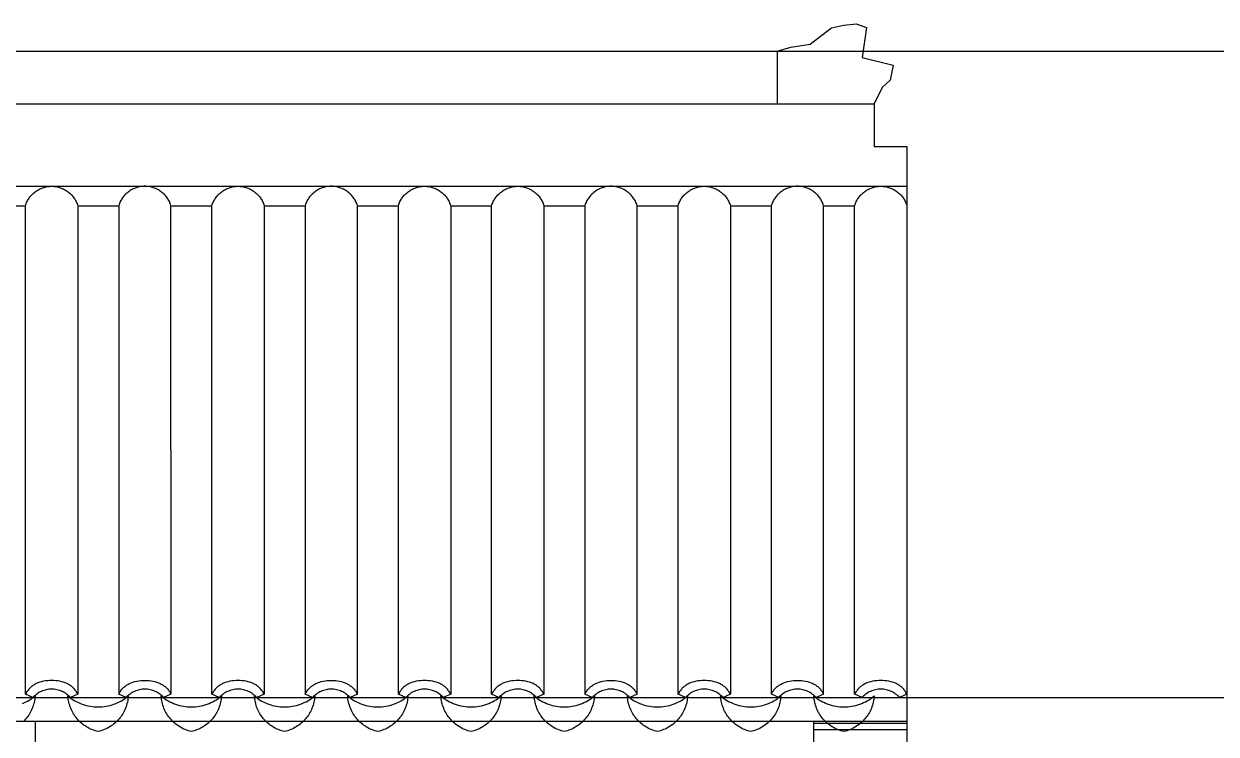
# Model space of a CAD drawing. Extents: x -20250 to 331240, y -699 to 63168.
# Drawn here: x 74826 to 79290, y 13662 to 16323 of the extents above; entities that cross this region are included whole.
import ezdxf

# ---------------------------------------------------------------- set-up
doc = ezdxf.new("R2010")
doc.units = 0
doc.header["$LTSCALE"] = 1000
doc.header["$MEASUREMENT"] = 0
doc.layers.add('DOTE', color=1, linetype='Continuous')
doc.layers.add('WALL', color=9, linetype='Continuous')
doc.layers.add('瓦', color=7, linetype='Continuous', true_color=0x57e157)

msp = doc.modelspace()

# ---------------------------------------------------------------- linework, layer by layer
at = {"layer": 'DOTE', "elevation": 0}
for points in [[(65764.8, 16220.4), (80903.9, 16220.3)], [(65764.8, 13799.2), (80903.9, 13799.2)]]:
    msp.add_lwpolyline(points, dxfattribs=at)
at = {"layer": 'WALL'}
for points in [[(69060.7, 16023.9, 0), (78009.4, 16023.9, 0), (78009.4, 15863.6, 0), (78132.2, 15863.6, 0), (78132.2, 7197.7, 0), (68549.1, 7197.7, 0), (68549.1, 15863.6, 0), (69060.7, 15863.6, 0), (69060.7, 16220.3, 0), (77646.6, 16220.3, 0), (77697.5, 16235.7, 0), (77769.8, 16246.8, 0), (77808, 16277, 0), (77850.1, 16308, 0), (77895.4, 16318.4, 0), (77942.3, 16323.1, 0), (77980.4, 16308.8, 0), (77964.9, 16197.6, 0), (78081, 16168.9, 0), (78069.8, 16111.7, 0), (78039.6, 16084.7, 0), (78009.4, 16023.9, 0)], [(77646.6, 16220.3, 0), (77646.6, 16023.9, 0)], [(68549.1, 15714.6, 0), (78132.2, 15714.6, 0)], [(68549.1, 13799.2, 0), (78132.2, 13799.2, 0)], [(68549.1, 13711.4, 0), (78132.2, 13711.4, 0)], [(74869.9, 11977.2, 0), (74869.9, 13711.4, 0)], [(77782.2, 13711.4, 0), (77782.2, 10344.9, 0)], [(77782.2, 13703.7, 0), (78132.2, 13703.7, 0)], [(77782.2, 13679.3, 0), (78132.2, 13679.3, 0)]]:
    msp.add_polyline3d(points, dxfattribs=at)
at = {"layer": '瓦'}
for points in [[(74831.9, 13811.9), (74831.9, 15641.8), (74833.2, 15645.8), (74834.7, 15649.7), (74836.3, 15653.6), (74838, 15657.3), (74839.9, 15661), (74841.9, 15664.6), (74844.1, 15668), (74846.4, 15671.4), (74848.8, 15674.7), (74851.3, 15677.8), (74854, 15680.9), (74856.7, 15683.8), (74859.6, 15686.7), (74862.6, 15689.3), (74865.7, 15691.9), (74868.9, 15694.4), (74872.1, 15696.7), (74875.5, 15698.9), (74879, 15701), (74882.5, 15703), (74886.1, 15704.7), (74889.8, 15706.4), (74893.5, 15707.9), (74897.4, 15709.3), (74901.2, 15710.5), (74905.2, 15711.6), (74909.2, 15712.5), (74913.2, 15713.2), (74917.3, 15713.8), (74921.5, 15714.2), (74925.6, 15714.5), (74929.9, 15714.6), (74934.1, 15714.5), (74938.2, 15714.2), (74942.4, 15713.8), (74946.5, 15713.2), (74950.5, 15712.5), (74954.5, 15711.6), (74958.5, 15710.5), (74962.3, 15709.3), (74966.2, 15707.9), (74969.9, 15706.4), (74973.6, 15704.7), (74977.2, 15703), (74980.7, 15701), (74984.2, 15698.9), (74987.6, 15696.7), (74990.8, 15694.4), (74994, 15691.9), (74997.1, 15689.3), (75000.1, 15686.7), (75002.9, 15683.8), (75005.7, 15680.9), (75008.4, 15677.8), (75010.9, 15674.7), (75013.3, 15671.4), (75015.6, 15668), (75017.7, 15664.6), (75019.8, 15661), (75021.7, 15657.3), (75023.4, 15653.6), (75025, 15649.7), (75026.4, 15645.8), (75027.7, 15641.8), (75027.7, 13811.9), (75026, 13815.3), (75024.1, 13818.7), (75022.1, 13821.8), (75020, 13824.9), (75017.8, 13827.8), (75015.5, 13830.6), (75013.1, 13833.2), (75010.6, 13835.8), (75008, 13838.2), (75005.4, 13840.5), (75002.6, 13842.6), (74999.8, 13844.7), (74996.8, 13846.6), (74993.8, 13848.4), (74990.8, 13850.1), (74987.6, 13851.7), (74984.4, 13853.2), (74981.1, 13854.6), (74974.3, 13857), (74967.3, 13859), (74960.2, 13860.6), (74952.8, 13861.8), (74945.3, 13862.7), (74937.6, 13863.2), (74929.8, 13863.4), (74922, 13863.2), (74914.4, 13862.7), (74906.9, 13861.8), (74899.5, 13860.6), (74892.3, 13858.9), (74885.3, 13856.9), (74878.6, 13854.5), (74875.3, 13853.1), (74872.1, 13851.7), (74868.9, 13850.1), (74865.8, 13848.3), (74862.8, 13846.5), (74859.9, 13844.6), (74857.1, 13842.5), (74854.3, 13840.4), (74851.6, 13838.1), (74849, 13835.7), (74846.6, 13833.1), (74844.2, 13830.5), (74841.9, 13827.7), (74839.7, 13824.7), (74837.6, 13821.7), (74835.6, 13818.5), (74833.7, 13815.2), (74832, 13811.7)], [(75376.8, 13812), (75349.2, 13799.3), (75345.8, 13803), (75342.2, 13806.5), (75338.4, 13809.8), (75334.5, 13812.8), (75330.4, 13815.7), (75326.3, 13818.3), (75321.9, 13820.7), (75317.5, 13822.8), (75312.9, 13824.7), (75308.3, 13826.4), (75303.6, 13827.8), (75298.8, 13829), (75293.9, 13829.9), (75288.9, 13830.6), (75283.9, 13831), (75278.9, 13831.2), (75273.9, 13831), (75268.9, 13830.6), (75264, 13829.9), (75259.1, 13829), (75254.3, 13827.8), (75249.6, 13826.4), (75244.9, 13824.7), (75240.4, 13822.8), (75235.9, 13820.7), (75231.6, 13818.3), (75227.4, 13815.7), (75223.4, 13812.8), (75219.5, 13809.8), (75215.7, 13806.5), (75212.1, 13803), (75208.7, 13799.3), (75181.1, 13812), (75182.9, 13815.4), (75184.8, 13818.7), (75186.8, 13821.9), (75188.9, 13825), (75191, 13827.9), (75193.3, 13830.7), (75195.7, 13833.3), (75198.2, 13835.9), (75200.8, 13838.3), (75203.5, 13840.6), (75206.3, 13842.7), (75209.1, 13844.8), (75212, 13846.7), (75215, 13848.5), (75218.1, 13850.2), (75221.3, 13851.8), (75224.5, 13853.3), (75227.8, 13854.7), (75234.5, 13857.1), (75241.5, 13859.1), (75248.7, 13860.7), (75256.1, 13862), (75263.6, 13862.8), (75271.3, 13863.3), (75279, 13863.5), (75286.8, 13863.3), (75294.5, 13862.8), (75302, 13861.9), (75309.4, 13860.7), (75316.6, 13859.1), (75323.5, 13857.1), (75330.3, 13854.6), (75333.6, 13853.2), (75336.8, 13851.8), (75339.9, 13850.2), (75343, 13848.5), (75346, 13846.7), (75348.9, 13844.7), (75351.8, 13842.7), (75354.5, 13840.5), (75357.2, 13838.2), (75359.8, 13835.8), (75362.3, 13833.2), (75364.7, 13830.6), (75367, 13827.8), (75369.2, 13824.9), (75371.2, 13821.8), (75373.2, 13818.7), (75375.1, 13815.3), (75376.9, 13811.9), (75376.8, 15641.8), (75375.5, 15645.8), (75374.1, 15649.7), (75372.5, 15653.6), (75370.7, 15657.3), (75368.8, 15661), (75366.8, 15664.6), (75364.7, 15668), (75362.4, 15671.4), (75360, 15674.7), (75357.4, 15677.8), (75354.8, 15680.9), (75352, 15683.8), (75349.1, 15686.7), (75346.2, 15689.3), (75343.1, 15691.9), (75339.9, 15694.4), (75336.6, 15696.7), (75333.3, 15698.9), (75329.8, 15701), (75326.3, 15703), (75322.7, 15704.7), (75319, 15706.4), (75315.2, 15707.9), (75311.4, 15709.3), (75307.5, 15710.5), (75303.6, 15711.6), (75299.6, 15712.5), (75295.5, 15713.2), (75291.4, 15713.8), (75287.3, 15714.2), (75283.1, 15714.5), (75278.9, 15714.6), (75274.7, 15714.5), (75270.5, 15714.2), (75266.4, 15713.8), (75262.3, 15713.2), (75258.2, 15712.5), (75254.2, 15711.6), (75250.3, 15710.5), (75246.4, 15709.3), (75242.6, 15707.9), (75238.8, 15706.4), (75235.2, 15704.7), (75231.5, 15703), (75228, 15701), (75224.6, 15698.9), (75221.2, 15696.7), (75217.9, 15694.4), (75214.7, 15691.9), (75211.7, 15689.3), (75208.7, 15686.7), (75205.8, 15683.8), (75203, 15680.9), (75200.4, 15677.8), (75197.9, 15674.7), (75195.4, 15671.4), (75193.2, 15668), (75191, 15664.6), (75189, 15661), (75187.1, 15657.3), (75185.4, 15653.6), (75183.8, 15649.7), (75182.3, 15645.8), (75181, 15641.8), (75181, 13811.9)], [(75530, 13811.9), (75530, 15641.8), (75531.3, 15645.8), (75532.8, 15649.7), (75534.4, 15653.6), (75536.1, 15657.3), (75538, 15661), (75540, 15664.6), (75542.2, 15668), (75544.5, 15671.4), (75546.9, 15674.7), (75549.4, 15677.8), (75552.1, 15680.9), (75554.8, 15683.8), (75557.7, 15686.7), (75560.7, 15689.3), (75563.8, 15691.9), (75567, 15694.4), (75570.2, 15696.7), (75573.6, 15698.9), (75577, 15701), (75580.6, 15703), (75584.2, 15704.7), (75587.9, 15706.4), (75591.6, 15707.9), (75595.5, 15709.3), (75599.3, 15710.5), (75603.3, 15711.6), (75607.3, 15712.5), (75611.3, 15713.2), (75615.4, 15713.8), (75619.6, 15714.2), (75623.7, 15714.5), (75627.9, 15714.6), (75632.2, 15714.5), (75636.3, 15714.2), (75640.5, 15713.8), (75644.6, 15713.2), (75648.6, 15712.5), (75652.6, 15711.6), (75656.6, 15710.5), (75660.4, 15709.3), (75664.3, 15707.9), (75668, 15706.4), (75671.7, 15704.7), (75675.3, 15703), (75678.8, 15701), (75682.3, 15698.9), (75685.7, 15696.7), (75688.9, 15694.4), (75692.1, 15691.9), (75695.2, 15689.3), (75698.2, 15686.7), (75701, 15683.8), (75703.8, 15680.9), (75706.5, 15677.8), (75709, 15674.7), (75711.4, 15671.4), (75713.7, 15668), (75715.8, 15664.6), (75717.9, 15661), (75719.7, 15657.3), (75721.5, 15653.6), (75723.1, 15649.7), (75724.5, 15645.8), (75725.8, 15641.8), (75725.8, 13811.9), (75724.1, 13815.3), (75722.2, 13818.7), (75720.2, 13821.8), (75718.1, 13824.9), (75715.9, 13827.8), (75713.6, 13830.6), (75711.2, 13833.2), (75708.7, 13835.8), (75706.1, 13838.2), (75703.5, 13840.5), (75700.7, 13842.6), (75697.9, 13844.7), (75694.9, 13846.6), (75691.9, 13848.4), (75688.8, 13850.1), (75685.7, 13851.7), (75682.5, 13853.2), (75679.2, 13854.6), (75672.4, 13857), (75665.4, 13859), (75658.2, 13860.6), (75650.9, 13861.8), (75643.3, 13862.7), (75635.7, 13863.2), (75627.9, 13863.4), (75620.1, 13863.2), (75612.5, 13862.7), (75604.9, 13861.8), (75597.6, 13860.6), (75590.4, 13858.9), (75583.4, 13856.9), (75576.6, 13854.5), (75573.4, 13853.1), (75570.1, 13851.7), (75567, 13850.1), (75563.9, 13848.3), (75560.9, 13846.5), (75558, 13844.6), (75555.2, 13842.5), (75552.4, 13840.4), (75549.7, 13838.1), (75547.1, 13835.7), (75544.6, 13833.1), (75542.3, 13830.5), (75540, 13827.7), (75537.8, 13824.7), (75535.7, 13821.7), (75533.7, 13818.5), (75531.8, 13815.2), (75530.1, 13811.7)], [(76074.9, 13812), (76047.3, 13799.3), (76043.9, 13803), (76040.3, 13806.5), (76036.5, 13809.8), (76032.6, 13812.8), (76028.5, 13815.7), (76024.3, 13818.3), (76020, 13820.7), (76015.6, 13822.8), (76011, 13824.7), (76006.4, 13826.4), (76001.7, 13827.8), (75996.8, 13829), (75992, 13829.9), (75987, 13830.6), (75982, 13831), (75977, 13831.2), (75972, 13831), (75967, 13830.6), (75962.1, 13829.9), (75957.2, 13829), (75952.4, 13827.8), (75947.7, 13826.4), (75943, 13824.7), (75938.5, 13822.8), (75934, 13820.7), (75929.7, 13818.3), (75925.5, 13815.7), (75921.5, 13812.8), (75917.6, 13809.8), (75913.8, 13806.5), (75910.2, 13803), (75906.8, 13799.3), (75879.2, 13812), (75881, 13815.4), (75882.9, 13818.7), (75884.9, 13821.9), (75886.9, 13825), (75889.1, 13827.9), (75891.4, 13830.7), (75893.8, 13833.3), (75896.3, 13835.9), (75898.9, 13838.3), (75901.6, 13840.6), (75904.4, 13842.7), (75907.2, 13844.8), (75910.1, 13846.7), (75913.1, 13848.5), (75916.2, 13850.2), (75919.4, 13851.8), (75922.6, 13853.3), (75925.9, 13854.7), (75932.6, 13857.1), (75939.6, 13859.1), (75946.8, 13860.7), (75954.2, 13862), (75961.7, 13862.8), (75969.4, 13863.3), (75977.1, 13863.5), (75984.9, 13863.3), (75992.6, 13862.8), (76000.1, 13861.9), (76007.5, 13860.7), (76014.7, 13859.1), (76021.6, 13857.1), (76028.4, 13854.6), (76031.7, 13853.2), (76034.9, 13851.8), (76038, 13850.2), (76041.1, 13848.5), (76044.1, 13846.7), (76047, 13844.7), (76049.9, 13842.7), (76052.6, 13840.5), (76055.3, 13838.2), (76057.9, 13835.8), (76060.4, 13833.2), (76062.8, 13830.6), (76065.1, 13827.8), (76067.3, 13824.9), (76069.3, 13821.8), (76071.3, 13818.7), (76073.2, 13815.3), (76074.9, 13811.9), (76074.9, 15641.8), (76073.6, 15645.8), (76072.2, 15649.7), (76070.6, 15653.6), (76068.8, 15657.3), (76066.9, 15661), (76064.9, 15664.6), (76062.8, 15668), (76060.5, 15671.4), (76058.1, 15674.7), (76055.5, 15677.8), (76052.9, 15680.9), (76050.1, 15683.8), (76047.2, 15686.7), (76044.3, 15689.3), (76041.2, 15691.9), (76038, 15694.4), (76034.7, 15696.7), (76031.4, 15698.9), (76027.9, 15701), (76024.4, 15703), (76020.8, 15704.7), (76017.1, 15706.4), (76013.3, 15707.9), (76009.5, 15709.3), (76005.6, 15710.5), (76001.7, 15711.6), (75997.7, 15712.5), (75993.6, 15713.2), (75989.5, 15713.8), (75985.4, 15714.2), (75981.2, 15714.5), (75977, 15714.6), (75972.8, 15714.5), (75968.6, 15714.2), (75964.5, 15713.8), (75960.4, 15713.2), (75956.3, 15712.5), (75952.3, 15711.6), (75948.4, 15710.5), (75944.5, 15709.3), (75940.7, 15707.9), (75936.9, 15706.4), (75933.3, 15704.7), (75929.6, 15703), (75926.1, 15701), (75922.7, 15698.9), (75919.3, 15696.7), (75916, 15694.4), (75912.8, 15691.9), (75909.8, 15689.3), (75906.8, 15686.7), (75903.9, 15683.8), (75901.1, 15680.9), (75898.5, 15677.8), (75896, 15674.7), (75893.5, 15671.4), (75891.3, 15668), (75889.1, 15664.6), (75887.1, 15661), (75885.2, 15657.3), (75883.4, 15653.6), (75881.8, 15649.7), (75880.4, 15645.8), (75879.1, 15641.8), (75879.1, 13811.9)], [(76228.1, 13811.9), (76228.1, 15641.8), (76229.4, 15645.8), (76230.9, 15649.7), (76232.5, 15653.6), (76234.2, 15657.3), (76236.1, 15661), (76238.1, 15664.6), (76240.3, 15668), (76242.6, 15671.4), (76245, 15674.7), (76247.5, 15677.8), (76250.2, 15680.9), (76252.9, 15683.8), (76255.8, 15686.7), (76258.8, 15689.3), (76261.9, 15691.9), (76265.1, 15694.4), (76268.3, 15696.7), (76271.7, 15698.9), (76275.1, 15701), (76278.7, 15703), (76282.3, 15704.7), (76286, 15706.4), (76289.7, 15707.9), (76293.5, 15709.3), (76297.4, 15710.5), (76301.4, 15711.6), (76305.4, 15712.5), (76309.4, 15713.2), (76313.5, 15713.8), (76317.7, 15714.2), (76321.8, 15714.5), (76326, 15714.6), (76330.3, 15714.5), (76334.4, 15714.2), (76338.6, 15713.8), (76342.7, 15713.2), (76346.7, 15712.5), (76350.7, 15711.6), (76354.6, 15710.5), (76358.5, 15709.3), (76362.4, 15707.9), (76366.1, 15706.4), (76369.8, 15704.7), (76373.4, 15703), (76376.9, 15701), (76380.4, 15698.9), (76383.7, 15696.7), (76387, 15694.4), (76390.2, 15691.9), (76393.3, 15689.3), (76396.3, 15686.7), (76399.1, 15683.8), (76401.9, 15680.9), (76404.5, 15677.8), (76407.1, 15674.7), (76409.5, 15671.4), (76411.8, 15668), (76413.9, 15664.6), (76416, 15661), (76417.8, 15657.3), (76419.6, 15653.6), (76421.2, 15649.7), (76422.6, 15645.8), (76423.9, 15641.8), (76423.9, 13811.9), (76422.2, 13815.3), (76420.3, 13818.7), (76418.3, 13821.8), (76416.2, 13824.9), (76414, 13827.8), (76411.7, 13830.6), (76409.3, 13833.2), (76406.8, 13835.8), (76404.2, 13838.2), (76401.6, 13840.5), (76398.8, 13842.6), (76395.9, 13844.7), (76393, 13846.6), (76390, 13848.4), (76386.9, 13850.1), (76383.8, 13851.7), (76380.6, 13853.2), (76377.3, 13854.6), (76370.5, 13857), (76363.5, 13859), (76356.3, 13860.6), (76349, 13861.8), (76341.4, 13862.7), (76333.8, 13863.2), (76326, 13863.4), (76318.2, 13863.2), (76310.6, 13862.7), (76303, 13861.8), (76295.7, 13860.6), (76288.5, 13858.9), (76281.5, 13856.9), (76274.7, 13854.5), (76271.5, 13853.1), (76268.2, 13851.7), (76265.1, 13850.1), (76262, 13848.3), (76259, 13846.5), (76256.1, 13844.6), (76253.2, 13842.5), (76250.5, 13840.4), (76247.8, 13838.1), (76245.2, 13835.7), (76242.7, 13833.1), (76240.3, 13830.5), (76238.1, 13827.7), (76235.9, 13824.7), (76233.8, 13821.7), (76231.8, 13818.5), (76229.9, 13815.2), (76228.2, 13811.7)], [(76577.2, 13811.9), (76577.2, 15641.8), (76578.5, 15645.8), (76579.9, 15649.7), (76581.5, 15653.6), (76583.3, 15657.3), (76585.2, 15661), (76587.2, 15664.6), (76589.3, 15668), (76591.6, 15671.4), (76594, 15674.7), (76596.6, 15677.8), (76599.2, 15680.9), (76602, 15683.8), (76604.9, 15686.7), (76607.8, 15689.3), (76610.9, 15691.9), (76614.1, 15694.4), (76617.4, 15696.7), (76620.7, 15698.9), (76624.2, 15701), (76627.7, 15703), (76631.3, 15704.7), (76635, 15706.4), (76638.8, 15707.9), (76642.6, 15709.3), (76646.5, 15710.5), (76650.4, 15711.6), (76654.4, 15712.5), (76658.5, 15713.2), (76662.6, 15713.8), (76666.7, 15714.2), (76670.9, 15714.5), (76675.1, 15714.6), (76679.3, 15714.5), (76683.5, 15714.2), (76687.6, 15713.8), (76691.7, 15713.2), (76695.8, 15712.5), (76699.8, 15711.6), (76703.7, 15710.5), (76707.6, 15709.3), (76711.4, 15707.9), (76715.2, 15706.4), (76718.8, 15704.7), (76722.4, 15703), (76726, 15701), (76729.4, 15698.9), (76732.8, 15696.7), (76736.1, 15694.4), (76739.2, 15691.9), (76742.3, 15689.3), (76745.3, 15686.7), (76748.2, 15683.8), (76750.9, 15680.9), (76753.6, 15677.8), (76756.1, 15674.7), (76758.5, 15671.4), (76760.8, 15668), (76763, 15664.6), (76765, 15661), (76766.9, 15657.3), (76768.6, 15653.6), (76770.2, 15649.7), (76771.7, 15645.8), (76773, 15641.8), (76773, 13811.9), (76771.2, 13815.3), (76769.3, 13818.7), (76767.3, 13821.8), (76765.3, 13824.9), (76763.1, 13827.8), (76760.8, 13830.6), (76758.4, 13833.2), (76755.9, 13835.8), (76753.3, 13838.2), (76750.6, 13840.5), (76747.8, 13842.6), (76745, 13844.7), (76742.1, 13846.6), (76739.1, 13848.4), (76736, 13850.1), (76732.8, 13851.7), (76729.6, 13853.2), (76726.3, 13854.6), (76719.6, 13857), (76712.6, 13859), (76705.4, 13860.6), (76698, 13861.8), (76690.5, 13862.7), (76682.8, 13863.2), (76675.1, 13863.4), (76667.3, 13863.2), (76659.6, 13862.7), (76652.1, 13861.8), (76644.7, 13860.6), (76637.5, 13858.9), (76630.5, 13856.9), (76623.8, 13854.5), (76620.5, 13853.1), (76617.3, 13851.7), (76614.1, 13850.1), (76611.1, 13848.3), (76608.1, 13846.5), (76605.1, 13844.6), (76602.3, 13842.5), (76599.5, 13840.4), (76596.9, 13838.1), (76594.3, 13835.7), (76591.8, 13833.1), (76589.4, 13830.5), (76587.1, 13827.7), (76584.9, 13824.7), (76582.8, 13821.7), (76580.8, 13818.5), (76579, 13815.2), (76577.2, 13811.7)], [(77122, 13812), (77094.4, 13799.3), (77091, 13803), (77087.4, 13806.5), (77083.7, 13809.8), (77079.7, 13812.8), (77075.7, 13815.7), (77071.5, 13818.3), (77067.2, 13820.7), (77062.7, 13822.8), (77058.2, 13824.7), (77053.5, 13826.4), (77048.8, 13827.8), (77044, 13829), (77039.1, 13829.9), (77034.2, 13830.6), (77029.2, 13831), (77024.1, 13831.2), (77019.1, 13831), (77014.1, 13830.6), (77009.2, 13829.9), (77004.3, 13829), (76999.5, 13827.8), (76994.8, 13826.4), (76990.2, 13824.7), (76985.6, 13822.8), (76981.2, 13820.7), (76976.9, 13818.3), (76972.7, 13815.7), (76968.6, 13812.8), (76964.7, 13809.8), (76960.9, 13806.5), (76957.3, 13803), (76953.9, 13799.3), (76926.4, 13812), (76928.1, 13815.4), (76930, 13818.7), (76932, 13821.9), (76934.1, 13825), (76936.3, 13827.9), (76938.6, 13830.7), (76941, 13833.3), (76943.5, 13835.9), (76946.1, 13838.3), (76948.7, 13840.6), (76951.5, 13842.7), (76954.3, 13844.8), (76957.3, 13846.7), (76960.3, 13848.5), (76963.3, 13850.2), (76966.5, 13851.8), (76969.7, 13853.3), (76973, 13854.7), (76979.8, 13857.1), (76986.8, 13859.1), (76993.9, 13860.7), (77001.3, 13862), (77008.8, 13862.8), (77016.5, 13863.3), (77024.3, 13863.5), (77032, 13863.3), (77039.7, 13862.8), (77047.2, 13861.9), (77054.6, 13860.7), (77061.8, 13859.1), (77068.8, 13857.1), (77075.5, 13854.6), (77078.8, 13853.2), (77082, 13851.8), (77085.2, 13850.2), (77088.3, 13848.5), (77091.3, 13846.7), (77094.2, 13844.7), (77097, 13842.7), (77099.8, 13840.5), (77102.4, 13838.2), (77105, 13835.8), (77107.5, 13833.2), (77109.9, 13830.6), (77112.2, 13827.8), (77114.4, 13824.9), (77116.5, 13821.8), (77118.5, 13818.7), (77120.3, 13815.3), (77122.1, 13811.9), (77122.1, 15641.8), (77120.8, 15645.8), (77119.3, 15649.7), (77117.7, 15653.6), (77116, 15657.3), (77114.1, 15661), (77112.1, 15664.6), (77109.9, 15668), (77107.6, 15671.4), (77105.2, 15674.7), (77102.7, 15677.8), (77100, 15680.9), (77097.3, 15683.8), (77094.4, 15686.7), (77091.4, 15689.3), (77088.3, 15691.9), (77085.1, 15694.4), (77081.9, 15696.7), (77078.5, 15698.9), (77075, 15701), (77071.5, 15703), (77067.9, 15704.7), (77064.2, 15706.4), (77060.5, 15707.9), (77056.6, 15709.3), (77052.8, 15710.5), (77048.8, 15711.6), (77044.8, 15712.5), (77040.8, 15713.2), (77036.7, 15713.8), (77032.5, 15714.2), (77028.4, 15714.5), (77024.1, 15714.6), (77019.9, 15714.5), (77015.8, 15714.2), (77011.6, 15713.8), (77007.5, 15713.2), (77003.5, 15712.5), (76999.5, 15711.6), (76995.5, 15710.5), (76991.7, 15709.3), (76987.8, 15707.9), (76984.1, 15706.4), (76980.4, 15704.7), (76976.8, 15703), (76973.2, 15701), (76969.8, 15698.9), (76966.4, 15696.7), (76963.2, 15694.4), (76960, 15691.9), (76956.9, 15689.3), (76953.9, 15686.7), (76951, 15683.8), (76948.3, 15680.9), (76945.6, 15677.8), (76943.1, 15674.7), (76940.7, 15671.4), (76938.4, 15668), (76936.2, 15664.6), (76934.2, 15661), (76932.3, 15657.3), (76930.6, 15653.6), (76929, 15649.7), (76927.5, 15645.8), (76926.2, 15641.8), (76926.3, 13811.9)], [(77275.3, 13811.9), (77275.3, 15641.8), (77276.6, 15645.8), (77278, 15649.7), (77279.6, 15653.6), (77281.4, 15657.3), (77283.2, 15661), (77285.3, 15664.6), (77287.4, 15668), (77289.7, 15671.4), (77292.1, 15674.7), (77294.7, 15677.8), (77297.3, 15680.9), (77300.1, 15683.8), (77302.9, 15686.7), (77305.9, 15689.3), (77309, 15691.9), (77312.2, 15694.4), (77315.5, 15696.7), (77318.8, 15698.9), (77322.3, 15701), (77325.8, 15703), (77329.4, 15704.7), (77333.1, 15706.4), (77336.9, 15707.9), (77340.7, 15709.3), (77344.6, 15710.5), (77348.5, 15711.6), (77352.5, 15712.5), (77356.6, 15713.2), (77360.7, 15713.8), (77364.8, 15714.2), (77369, 15714.5), (77373.2, 15714.6), (77377.4, 15714.5), (77381.6, 15714.2), (77385.7, 15713.8), (77389.8, 15713.2), (77393.8, 15712.5), (77397.8, 15711.6), (77401.8, 15710.5), (77405.7, 15709.3), (77409.5, 15707.9), (77413.2, 15706.4), (77416.9, 15704.7), (77420.5, 15703), (77424.1, 15701), (77427.5, 15698.9), (77430.9, 15696.7), (77434.2, 15694.4), (77437.3, 15691.9), (77440.4, 15689.3), (77443.4, 15686.7), (77446.3, 15683.8), (77449, 15680.9), (77451.7, 15677.8), (77454.2, 15674.7), (77456.6, 15671.4), (77458.9, 15668), (77461.1, 15664.6), (77463.1, 15661), (77465, 15657.3), (77466.7, 15653.6), (77468.3, 15649.7), (77469.8, 15645.8), (77471.1, 15641.8), (77471.1, 13811.9), (77469.3, 13815.3), (77467.4, 13818.7), (77465.4, 13821.8), (77463.3, 13824.9), (77461.1, 13827.8), (77458.9, 13830.6), (77456.5, 13833.2), (77454, 13835.8), (77451.4, 13838.2), (77448.7, 13840.5), (77445.9, 13842.6), (77443.1, 13844.7), (77440.2, 13846.6), (77437.2, 13848.4), (77434.1, 13850.1), (77430.9, 13851.7), (77427.7, 13853.2), (77424.4, 13854.6), (77417.7, 13857), (77410.7, 13859), (77403.5, 13860.6), (77396.1, 13861.8), (77388.6, 13862.7), (77380.9, 13863.2), (77373.1, 13863.4), (77365.4, 13863.2), (77357.7, 13862.7), (77350.2, 13861.8), (77342.8, 13860.6), (77335.6, 13858.9), (77328.6, 13856.9), (77321.9, 13854.5), (77318.6, 13853.1), (77315.4, 13851.7), (77312.2, 13850.1), (77309.2, 13848.3), (77306.2, 13846.5), (77303.2, 13844.6), (77300.4, 13842.5), (77297.6, 13840.4), (77295, 13838.1), (77292.4, 13835.7), (77289.9, 13833.1), (77287.5, 13830.5), (77285.2, 13827.7), (77283, 13824.7), (77280.9, 13821.7), (77278.9, 13818.5), (77277.1, 13815.2), (77275.3, 13811.7)], [(77820.1, 13812), (77792.5, 13799.3), (77789.1, 13803), (77785.5, 13806.5), (77781.8, 13809.8), (77777.8, 13812.8), (77773.8, 13815.7), (77769.6, 13818.3), (77765.3, 13820.7), (77760.8, 13822.8), (77756.3, 13824.7), (77751.6, 13826.4), (77746.9, 13827.8), (77742.1, 13829), (77737.2, 13829.9), (77732.3, 13830.6), (77727.3, 13831), (77722.2, 13831.2), (77717.2, 13831), (77712.2, 13830.6), (77707.3, 13829.9), (77702.4, 13829), (77697.6, 13827.8), (77692.9, 13826.4), (77688.2, 13824.7), (77683.7, 13822.8), (77679.3, 13820.7), (77675, 13818.3), (77670.8, 13815.7), (77666.7, 13812.8), (77662.8, 13809.8), (77659, 13806.5), (77655.4, 13803), (77652, 13799.3), (77624.5, 13812), (77626.2, 13815.4), (77628.1, 13818.7), (77630.1, 13821.9), (77632.2, 13825), (77634.4, 13827.9), (77636.7, 13830.7), (77639.1, 13833.3), (77641.6, 13835.9), (77644.1, 13838.3), (77646.8, 13840.6), (77649.6, 13842.7), (77652.4, 13844.8), (77655.4, 13846.7), (77658.4, 13848.5), (77661.4, 13850.2), (77664.6, 13851.8), (77667.8, 13853.3), (77671.1, 13854.7), (77677.9, 13857.1), (77684.8, 13859.1), (77692, 13860.7), (77699.4, 13862), (77706.9, 13862.8), (77714.6, 13863.3), (77722.4, 13863.5), (77730.1, 13863.3), (77737.8, 13862.8), (77745.3, 13861.9), (77752.7, 13860.7), (77759.9, 13859.1), (77766.9, 13857.1), (77773.6, 13854.6), (77776.9, 13853.2), (77780.1, 13851.8), (77783.3, 13850.2), (77786.3, 13848.5), (77789.3, 13846.7), (77792.3, 13844.7), (77795.1, 13842.7), (77797.9, 13840.5), (77800.5, 13838.2), (77803.1, 13835.8), (77805.6, 13833.2), (77808, 13830.6), (77810.3, 13827.8), (77812.5, 13824.9), (77814.6, 13821.8), (77816.6, 13818.7), (77818.4, 13815.3), (77820.2, 13811.9), (77820.1, 15641.8), (77818.9, 15645.8), (77817.4, 15649.7), (77815.8, 15653.6), (77814.1, 15657.3), (77812.2, 15661), (77810.2, 15664.6), (77808, 15668), (77805.7, 15671.4), (77803.3, 15674.7), (77800.8, 15677.8), (77798.1, 15680.9), (77795.3, 15683.8), (77792.5, 15686.7), (77789.5, 15689.3), (77786.4, 15691.9), (77783.2, 15694.4), (77780, 15696.7), (77776.6, 15698.9), (77773.1, 15701), (77769.6, 15703), (77766, 15704.7), (77762.3, 15706.4), (77758.6, 15707.9), (77754.7, 15709.3), (77750.9, 15710.5), (77746.9, 15711.6), (77742.9, 15712.5), (77738.9, 15713.2), (77734.8, 15713.8), (77730.6, 15714.2), (77726.5, 15714.5), (77722.2, 15714.6), (77718, 15714.5), (77713.9, 15714.2), (77709.7, 15713.8), (77705.6, 15713.2), (77701.6, 15712.5), (77697.6, 15711.6), (77693.6, 15710.5), (77689.7, 15709.3), (77685.9, 15707.9), (77682.2, 15706.4), (77678.5, 15704.7), (77674.9, 15703), (77671.3, 15701), (77667.9, 15698.9), (77664.5, 15696.7), (77661.3, 15694.4), (77658.1, 15691.9), (77655, 15689.3), (77652, 15686.7), (77649.1, 15683.8), (77646.4, 15680.9), (77643.7, 15677.8), (77641.2, 15674.7), (77638.8, 15671.4), (77636.5, 15668), (77634.3, 15664.6), (77632.3, 15661), (77630.4, 15657.3), (77628.7, 15653.6), (77627.1, 15649.7), (77625.6, 15645.8), (77624.3, 15641.8), (77624.4, 13811.9)], [(77936.4, 13811.9), (77936.4, 15641.8), (77937.7, 15645.8), (77939.2, 15649.7), (77940.8, 15653.6), (77942.5, 15657.3), (77944.4, 15661), (77946.4, 15664.6), (77948.6, 15668), (77950.8, 15671.4), (77953.3, 15674.7), (77955.8, 15677.8), (77958.4, 15680.9), (77961.2, 15683.8), (77964.1, 15686.7), (77967.1, 15689.3), (77970.1, 15691.9), (77973.3, 15694.4), (77976.6, 15696.7), (77980, 15698.9), (77983.4, 15701), (77986.9, 15703), (77990.6, 15704.7), (77994.2, 15706.4), (77998, 15707.9), (78001.8, 15709.3), (78005.7, 15710.5), (78009.6, 15711.6), (78013.6, 15712.5), (78017.7, 15713.2), (78021.8, 15713.8), (78025.9, 15714.2), (78030.1, 15714.5), (78034.3, 15714.6), (78038.5, 15714.5), (78042.7, 15714.2), (78046.8, 15713.8), (78050.9, 15713.2), (78055, 15712.5), (78059, 15711.6), (78062.9, 15710.5), (78066.8, 15709.3), (78070.6, 15707.9), (78074.4, 15706.4), (78078.1, 15704.7), (78081.7, 15703), (78085.2, 15701), (78088.7, 15698.9), (78092, 15696.7), (78095.3, 15694.4), (78098.5, 15691.9), (78101.6, 15689.3), (78104.5, 15686.7), (78107.4, 15683.8), (78110.2, 15680.9), (78112.8, 15677.8), (78115.4, 15674.7), (78117.8, 15671.4), (78120.1, 15668), (78122.2, 15664.6), (78124.2, 15661), (78126.1, 15657.3), (78127.9, 15653.6), (78129.5, 15649.7), (78130.9, 15645.8), (78132.2, 15641.8), (78132.2, 13811.9), (78130.4, 13815.3), (78128.6, 13818.7), (78126.6, 13821.8), (78124.5, 13824.9), (78122.3, 13827.8), (78120, 13830.6), (78117.6, 13833.2), (78115.1, 13835.8), (78112.5, 13838.2), (78109.8, 13840.5), (78107.1, 13842.6), (78104.2, 13844.7), (78101.3, 13846.6), (78098.3, 13848.4), (78095.2, 13850.1), (78092.1, 13851.7), (78088.8, 13853.2), (78085.6, 13854.6), (78078.8, 13857), (78071.8, 13859), (78064.6, 13860.6), (78057.2, 13861.8), (78049.7, 13862.7), (78042.1, 13863.2), (78034.3, 13863.4), (78026.5, 13863.2), (78018.8, 13862.7), (78011.3, 13861.8), (78003.9, 13860.6), (77996.8, 13858.9), (77989.8, 13856.9), (77983, 13854.5), (77979.7, 13853.1), (77976.5, 13851.7), (77973.4, 13850.1), (77970.3, 13848.3), (77967.3, 13846.5), (77964.4, 13844.6), (77961.5, 13842.5), (77958.8, 13840.4), (77956.1, 13838.1), (77953.5, 13835.7), (77951, 13833.1), (77948.6, 13830.5), (77946.3, 13827.7), (77944.1, 13824.7), (77942, 13821.7), (77940.1, 13818.5), (77938.2, 13815.2), (77936.4, 13811.7)], [(74678.7, 15641.8), (74831.9, 15641.8)], [(75027.8, 15641.8), (75181, 15641.8)], [(75376.8, 15641.8), (75530, 15641.8)], [(75725.9, 15641.8), (75879.1, 15641.8)], [(76074.9, 15641.8), (76228.1, 15641.8)], [(76424, 15641.8), (76577.2, 15641.8)], [(76773, 15641.8), (76926.2, 15641.8)], [(77122.1, 15641.8), (77275.3, 15641.8)], [(77471.1, 15641.8), (77624.3, 15641.8)], [(77820.1, 15641.8), (77936.4, 15641.8)], [(74821.3, 13777.5), (74828.3, 13780.5), (74835.2, 13783.9), (74842, 13787.6), (74848.7, 13791.6), (74855.2, 13795.9), (74861.6, 13800.5), (74867.8, 13805.5), (74867.3, 13799.5), (74866.6, 13793.5), (74865.6, 13787.6), (74864.5, 13781.8), (74863, 13776.1), (74861.4, 13770.4), (74859.5, 13764.9), (74857.5, 13759.4), (74855.2, 13754.1), (74852.7, 13748.8), (74850, 13743.7), (74847.1, 13738.7), (74844, 13733.8), (74840.7, 13729.1), (74837.3, 13724.5), (74833.6, 13720), (74829.8, 13715.7), (74825.9, 13711.5)], [(75027.7, 13811.8), (75000.2, 13799.2), (74996.7, 13802.9), (74993.2, 13806.4), (74989.4, 13809.7), (74985.5, 13812.7), (74981.4, 13815.5), (74977.2, 13818.2), (74972.9, 13820.5), (74968.5, 13822.7), (74963.9, 13824.6), (74959.3, 13826.3), (74954.5, 13827.7), (74949.7, 13828.9), (74944.8, 13829.8), (74939.9, 13830.5), (74934.9, 13830.9), (74929.9, 13831), (74924.9, 13830.9), (74919.9, 13830.5), (74914.9, 13829.8), (74910.1, 13828.9), (74905.2, 13827.7), (74900.5, 13826.3), (74895.9, 13824.6), (74891.3, 13822.7), (74886.9, 13820.6), (74882.6, 13818.2), (74878.4, 13815.6), (74874.3, 13812.7), (74870.4, 13809.7), (74866.6, 13806.4), (74863, 13802.9), (74859.6, 13799.2), (74832.1, 13811.8)], [(75725.8, 13811.8), (75698.3, 13799.2), (75694.8, 13802.9), (75691.2, 13806.4), (75687.5, 13809.7), (75683.6, 13812.7), (75679.5, 13815.5), (75675.3, 13818.2), (75671, 13820.5), (75666.6, 13822.7), (75662, 13824.6), (75657.4, 13826.3), (75652.6, 13827.7), (75647.8, 13828.9), (75642.9, 13829.8), (75638, 13830.5), (75633, 13830.9), (75628, 13831), (75622.9, 13830.9), (75618, 13830.5), (75613, 13829.8), (75608.1, 13828.9), (75603.3, 13827.7), (75598.6, 13826.3), (75594, 13824.6), (75589.4, 13822.7), (75585, 13820.6), (75580.7, 13818.2), (75576.5, 13815.6), (75572.4, 13812.7), (75568.5, 13809.7), (75564.7, 13806.4), (75561.1, 13802.9), (75557.7, 13799.2), (75530.2, 13811.8)], [(76423.9, 13811.8), (76396.4, 13799.2), (76392.9, 13802.9), (76389.3, 13806.4), (76385.6, 13809.7), (76381.7, 13812.7), (76377.6, 13815.5), (76373.4, 13818.2), (76369.1, 13820.5), (76364.6, 13822.7), (76360.1, 13824.6), (76355.5, 13826.3), (76350.7, 13827.7), (76345.9, 13828.9), (76341, 13829.8), (76336.1, 13830.5), (76331.1, 13830.9), (76326.1, 13831), (76321, 13830.9), (76316.1, 13830.5), (76311.1, 13829.8), (76306.2, 13828.9), (76301.4, 13827.7), (76296.7, 13826.3), (76292.1, 13824.6), (76287.5, 13822.7), (76283.1, 13820.6), (76278.7, 13818.2), (76274.6, 13815.6), (76270.5, 13812.7), (76266.6, 13809.7), (76262.8, 13806.4), (76259.2, 13802.9), (76255.8, 13799.2), (76228.3, 13811.8)], [(76773, 13811.8), (76745.4, 13799.2), (76742, 13802.9), (76738.4, 13806.4), (76734.6, 13809.7), (76730.7, 13812.7), (76726.7, 13815.5), (76722.5, 13818.2), (76718.1, 13820.5), (76713.7, 13822.7), (76709.1, 13824.6), (76704.5, 13826.3), (76699.8, 13827.7), (76695, 13828.9), (76690.1, 13829.8), (76685.1, 13830.5), (76680.1, 13830.9), (76675.1, 13831), (76670.1, 13830.9), (76665.1, 13830.5), (76660.2, 13829.8), (76655.3, 13828.9), (76650.5, 13827.7), (76645.7, 13826.3), (76641.1, 13824.6), (76636.6, 13822.7), (76632.1, 13820.6), (76627.8, 13818.2), (76623.6, 13815.6), (76619.5, 13812.7), (76615.6, 13809.7), (76611.9, 13806.4), (76608.3, 13802.9), (76604.8, 13799.2), (76577.3, 13811.8)], [(77471.1, 13811.9), (77443.5, 13799.2), (77440.1, 13802.9), (77436.5, 13806.4), (77432.7, 13809.7), (77428.8, 13812.7), (77424.7, 13815.6), (77420.5, 13818.2), (77416.2, 13820.6), (77411.8, 13822.7), (77407.2, 13824.6), (77402.6, 13826.3), (77397.8, 13827.7), (77393, 13828.9), (77388.2, 13829.8), (77383.2, 13830.5), (77378.2, 13830.9), (77373.2, 13831), (77368.2, 13830.9), (77363.2, 13830.5), (77358.2, 13829.8), (77353.4, 13828.9), (77348.6, 13827.7), (77343.8, 13826.3), (77339.2, 13824.6), (77334.7, 13822.7), (77330.2, 13820.6), (77325.9, 13818.2), (77321.7, 13815.6), (77317.7, 13812.7), (77313.7, 13809.7), (77310, 13806.4), (77306.4, 13802.9), (77303, 13799.2), (77275.4, 13811.9)], [(78132.2, 13811.8), (78104.6, 13799.2), (78101.2, 13802.9), (78097.6, 13806.4), (78093.9, 13809.7), (78089.9, 13812.7), (78085.9, 13815.5), (78081.7, 13818.2), (78077.4, 13820.5), (78072.9, 13822.7), (78068.4, 13824.6), (78063.7, 13826.3), (78059, 13827.7), (78054.2, 13828.9), (78049.3, 13829.8), (78044.4, 13830.5), (78039.4, 13830.9), (78034.3, 13831), (78029.3, 13830.9), (78024.3, 13830.5), (78019.4, 13829.8), (78014.5, 13828.9), (78009.7, 13827.7), (78005, 13826.3), (78000.3, 13824.6), (77995.8, 13822.7), (77991.3, 13820.6), (77987, 13818.2), (77982.8, 13815.6), (77978.8, 13812.7), (77974.8, 13809.7), (77971.1, 13806.4), (77967.5, 13802.9), (77964.1, 13799.2), (77936.5, 13811.8)]]:
    msp.add_lwpolyline(points, dxfattribs=at)
for points in [[(75216.8, 13805.5), (75216.4, 13799.5), (75215.6, 13793.5), (75214.7, 13787.6), (75213.5, 13781.8), (75212.1, 13776.1), (75210.4, 13770.4), (75208.6, 13764.9), (75206.5, 13759.4), (75204.2, 13754.1), (75201.7, 13748.8), (75199, 13743.7), (75196.1, 13738.7), (75193.1, 13733.8), (75189.8, 13729.1), (75186.3, 13724.5), (75182.7, 13720), (75178.9, 13715.7), (75174.9, 13711.5), (75170.8, 13707.5), (75166.5, 13703.6), (75162, 13699.9), (75157.4, 13696.4), (75152.6, 13693.1), (75147.7, 13690), (75142.7, 13687), (75137.5, 13684.2), (75132.2, 13681.7), (75126.8, 13679.4), (75121.3, 13677.2), (75115.6, 13675.3), (75109.9, 13673.6), (75104, 13672.2), (75098.1, 13673.6), (75092.4, 13675.3), (75086.7, 13677.2), (75081.2, 13679.4), (75075.8, 13681.7), (75070.5, 13684.2), (75065.3, 13687), (75060.3, 13690), (75055.4, 13693.1), (75050.6, 13696.4), (75046, 13699.9), (75041.6, 13703.6), (75037.3, 13707.5), (75033.1, 13711.5), (75029.1, 13715.7), (75025.3, 13720), (75021.7, 13724.5), (75018.2, 13729.1), (75015, 13733.8), (75011.9, 13738.7), (75009, 13743.7), (75006.3, 13748.8), (75003.8, 13754.1), (75001.5, 13759.4), (74999.4, 13764.9), (74997.6, 13770.4), (74995.9, 13776.1), (74994.5, 13781.8), (74993.3, 13787.6), (74992.4, 13793.5), (74991.6, 13799.5), (74991.2, 13805.5), (74997.4, 13800.5), (75003.7, 13795.9), (75010.3, 13791.6), (75016.9, 13787.6), (75023.7, 13783.9), (75030.6, 13780.5), (75037.7, 13777.5), (75044.8, 13774.7), (75052, 13772.3), (75059.3, 13770.3), (75066.6, 13768.5), (75074, 13767.1), (75081.5, 13765.9), (75089, 13765.2), (75096.5, 13764.7), (75104, 13764.5), (75111.5, 13764.7), (75119, 13765.2), (75126.5, 13765.9), (75134, 13767.1), (75141.4, 13768.5), (75148.7, 13770.3), (75156, 13772.3), (75163.2, 13774.7), (75170.3, 13777.5), (75177.4, 13780.5), (75184.3, 13783.9), (75191.1, 13787.6), (75197.7, 13791.6), (75204.3, 13795.9), (75210.6, 13800.5)], [(75565.9, 13805.5), (75565.4, 13799.5), (75564.7, 13793.5), (75563.7, 13787.6), (75562.5, 13781.8), (75561.1, 13776.1), (75559.5, 13770.4), (75557.6, 13764.9), (75555.6, 13759.4), (75553.3, 13754.1), (75550.8, 13748.8), (75548.1, 13743.7), (75545.2, 13738.7), (75542.1, 13733.8), (75538.8, 13729.1), (75535.4, 13724.5), (75531.7, 13720), (75527.9, 13715.7), (75524, 13711.5), (75519.8, 13707.5), (75515.5, 13703.6), (75511, 13699.9), (75506.4, 13696.4), (75501.7, 13693.1), (75496.8, 13690), (75491.7, 13687), (75486.6, 13684.2), (75481.3, 13681.7), (75475.9, 13679.4), (75470.3, 13677.2), (75464.7, 13675.3), (75458.9, 13673.6), (75453.1, 13672.2), (75447.2, 13673.6), (75441.4, 13675.3), (75435.8, 13677.2), (75430.2, 13679.4), (75424.8, 13681.7), (75419.5, 13684.2), (75414.4, 13687), (75409.3, 13690), (75404.4, 13693.1), (75399.7, 13696.4), (75395.1, 13699.9), (75390.6, 13703.6), (75386.3, 13707.5), (75382.2, 13711.5), (75378.2, 13715.7), (75374.4, 13720), (75370.7, 13724.5), (75367.3, 13729.1), (75364, 13733.8), (75360.9, 13738.7), (75358, 13743.7), (75355.3, 13748.8), (75352.8, 13754.1), (75350.5, 13759.4), (75348.5, 13764.9), (75346.6, 13770.4), (75345, 13776.1), (75343.5, 13781.8), (75342.4, 13787.6), (75341.4, 13793.5), (75340.7, 13799.5), (75340.2, 13805.5), (75346.4, 13800.5), (75352.8, 13795.9), (75359.3, 13791.6), (75366, 13787.6), (75372.8, 13783.9), (75379.7, 13780.5), (75386.7, 13777.5), (75393.8, 13774.7), (75401, 13772.3), (75408.3, 13770.3), (75415.7, 13768.5), (75423.1, 13767.1), (75430.5, 13765.9), (75438, 13765.2), (75445.5, 13764.7), (75453, 13764.5), (75460.6, 13764.7), (75468.1, 13765.2), (75475.6, 13765.9), (75483, 13767.1), (75490.4, 13768.5), (75497.8, 13770.3), (75505.1, 13772.3), (75512.3, 13774.7), (75519.4, 13777.5), (75526.4, 13780.5), (75533.3, 13783.9), (75540.1, 13787.6), (75546.8, 13791.6), (75553.3, 13795.9), (75559.7, 13800.5)], [(75914.9, 13805.5), (75914.4, 13799.5), (75913.7, 13793.5), (75912.8, 13787.6), (75911.6, 13781.8), (75910.2, 13776.1), (75908.5, 13770.4), (75906.7, 13764.9), (75904.6, 13759.4), (75902.3, 13754.1), (75899.8, 13748.8), (75897.1, 13743.7), (75894.2, 13738.7), (75891.2, 13733.8), (75887.9, 13729.1), (75884.4, 13724.5), (75880.8, 13720), (75877, 13715.7), (75873, 13711.5), (75868.9, 13707.5), (75864.6, 13703.6), (75860.1, 13699.9), (75855.5, 13696.4), (75850.7, 13693.1), (75845.8, 13690), (75840.8, 13687), (75835.6, 13684.2), (75830.3, 13681.7), (75824.9, 13679.4), (75819.4, 13677.2), (75813.7, 13675.3), (75808, 13673.6), (75802.1, 13672.2), (75796.2, 13673.6), (75790.5, 13675.3), (75784.8, 13677.2), (75779.3, 13679.4), (75773.9, 13681.7), (75768.6, 13684.2), (75763.4, 13687), (75758.4, 13690), (75753.5, 13693.1), (75748.7, 13696.4), (75744.1, 13699.9), (75739.6, 13703.6), (75735.3, 13707.5), (75731.2, 13711.5), (75727.2, 13715.7), (75723.4, 13720), (75719.8, 13724.5), (75716.3, 13729.1), (75713, 13733.8), (75710, 13738.7), (75707.1, 13743.7), (75704.4, 13748.8), (75701.9, 13754.1), (75699.6, 13759.4), (75697.5, 13764.9), (75695.6, 13770.4), (75694, 13776.1), (75692.6, 13781.8), (75691.4, 13787.6), (75690.5, 13793.5), (75689.7, 13799.5), (75689.3, 13805.5), (75695.5, 13800.5), (75701.8, 13795.9), (75708.4, 13791.6), (75715, 13787.6), (75721.8, 13783.9), (75728.7, 13780.5), (75735.8, 13777.5), (75742.9, 13774.7), (75750.1, 13772.3), (75757.4, 13770.3), (75764.7, 13768.5), (75772.1, 13767.1), (75779.6, 13765.9), (75787.1, 13765.2), (75794.6, 13764.7), (75802.1, 13764.5), (75809.6, 13764.7), (75817.1, 13765.2), (75824.6, 13765.9), (75832.1, 13767.1), (75839.5, 13768.5), (75846.8, 13770.3), (75854.1, 13772.3), (75861.3, 13774.7), (75868.4, 13777.5), (75875.5, 13780.5), (75882.4, 13783.9), (75889.2, 13787.6), (75895.8, 13791.6), (75902.3, 13795.9), (75908.7, 13800.5)], [(76264, 13805.5), (76263.5, 13799.5), (76262.8, 13793.5), (76261.8, 13787.6), (76260.6, 13781.8), (76259.2, 13776.1), (76257.6, 13770.4), (76255.7, 13764.9), (76253.7, 13759.4), (76251.4, 13754.1), (76248.9, 13748.8), (76246.2, 13743.7), (76243.3, 13738.7), (76240.2, 13733.8), (76236.9, 13729.1), (76233.5, 13724.5), (76229.8, 13720), (76226, 13715.7), (76222, 13711.5), (76217.9, 13707.5), (76213.6, 13703.6), (76209.1, 13699.9), (76204.5, 13696.4), (76199.8, 13693.1), (76194.9, 13690), (76189.8, 13687), (76184.7, 13684.2), (76179.4, 13681.7), (76174, 13679.4), (76168.4, 13677.2), (76162.8, 13675.3), (76157, 13673.6), (76151.1, 13672.2), (76145.3, 13673.6), (76139.5, 13675.3), (76133.9, 13677.2), (76128.3, 13679.4), (76122.9, 13681.7), (76117.6, 13684.2), (76112.5, 13687), (76107.4, 13690), (76102.5, 13693.1), (76097.8, 13696.4), (76093.2, 13699.9), (76088.7, 13703.6), (76084.4, 13707.5), (76080.2, 13711.5), (76076.3, 13715.7), (76072.5, 13720), (76068.8, 13724.5), (76065.4, 13729.1), (76062.1, 13733.8), (76059, 13738.7), (76056.1, 13743.7), (76053.4, 13748.8), (76050.9, 13754.1), (76048.6, 13759.4), (76046.6, 13764.9), (76044.7, 13770.4), (76043.1, 13776.1), (76041.6, 13781.8), (76040.5, 13787.6), (76039.5, 13793.5), (76038.8, 13799.5), (76038.3, 13805.5), (76044.5, 13800.5), (76050.9, 13795.9), (76057.4, 13791.6), (76064.1, 13787.6), (76070.9, 13783.9), (76077.8, 13780.5), (76084.8, 13777.5), (76091.9, 13774.7), (76099.1, 13772.3), (76106.4, 13770.3), (76113.8, 13768.5), (76121.2, 13767.1), (76128.6, 13765.9), (76136.1, 13765.2), (76143.6, 13764.7), (76151.1, 13764.5), (76158.7, 13764.7), (76166.2, 13765.2), (76173.7, 13765.9), (76181.1, 13767.1), (76188.5, 13768.5), (76195.9, 13770.3), (76203.2, 13772.3), (76210.4, 13774.7), (76217.5, 13777.5), (76224.5, 13780.5), (76231.4, 13783.9), (76238.2, 13787.6), (76244.9, 13791.6), (76251.4, 13795.9), (76257.8, 13800.5)], [(76613, 13805.5), (76612.5, 13799.5), (76611.8, 13793.5), (76610.9, 13787.6), (76609.7, 13781.8), (76608.3, 13776.1), (76606.6, 13770.4), (76604.8, 13764.9), (76602.7, 13759.4), (76600.4, 13754.1), (76597.9, 13748.8), (76595.2, 13743.7), (76592.3, 13738.7), (76589.2, 13733.8), (76586, 13729.1), (76582.5, 13724.5), (76578.9, 13720), (76575.1, 13715.7), (76571.1, 13711.5), (76566.9, 13707.5), (76562.6, 13703.6), (76558.2, 13699.9), (76553.6, 13696.4), (76548.8, 13693.1), (76543.9, 13690), (76538.9, 13687), (76533.7, 13684.2), (76528.4, 13681.7), (76523, 13679.4), (76517.5, 13677.2), (76511.8, 13675.3), (76506.1, 13673.6), (76500.2, 13672.2), (76494.3, 13673.6), (76488.6, 13675.3), (76482.9, 13677.2), (76477.4, 13679.4), (76472, 13681.7), (76466.7, 13684.2), (76461.5, 13687), (76456.5, 13690), (76451.6, 13693.1), (76446.8, 13696.4), (76442.2, 13699.9), (76437.7, 13703.6), (76433.4, 13707.5), (76429.3, 13711.5), (76425.3, 13715.7), (76421.5, 13720), (76417.9, 13724.5), (76414.4, 13729.1), (76411.1, 13733.8), (76408.1, 13738.7), (76405.2, 13743.7), (76402.5, 13748.8), (76400, 13754.1), (76397.7, 13759.4), (76395.6, 13764.9), (76393.7, 13770.4), (76392.1, 13776.1), (76390.7, 13781.8), (76389.5, 13787.6), (76388.5, 13793.5), (76387.8, 13799.5), (76387.4, 13805.5), (76393.6, 13800.5), (76399.9, 13795.9), (76406.5, 13791.6), (76413.1, 13787.6), (76419.9, 13783.9), (76426.8, 13780.5), (76433.8, 13777.5), (76441, 13774.7), (76448.2, 13772.3), (76455.5, 13770.3), (76462.8, 13768.5), (76470.2, 13767.1), (76477.7, 13765.9), (76485.2, 13765.2), (76492.7, 13764.7), (76500.2, 13764.5), (76507.7, 13764.7), (76515.2, 13765.2), (76522.7, 13765.9), (76530.2, 13767.1), (76537.6, 13768.5), (76544.9, 13770.3), (76552.2, 13772.3), (76559.4, 13774.7), (76566.5, 13777.5), (76573.6, 13780.5), (76580.5, 13783.9), (76587.3, 13787.6), (76593.9, 13791.6), (76600.4, 13795.9), (76606.8, 13800.5)], [(76962.1, 13805.5), (76961.6, 13799.5), (76960.9, 13793.5), (76959.9, 13787.6), (76958.7, 13781.8), (76957.3, 13776.1), (76955.7, 13770.4), (76953.8, 13764.9), (76951.7, 13759.4), (76949.5, 13754.1), (76947, 13748.8), (76944.3, 13743.7), (76941.4, 13738.7), (76938.3, 13733.8), (76935, 13729.1), (76931.6, 13724.5), (76927.9, 13720), (76924.1, 13715.7), (76920.1, 13711.5), (76916, 13707.5), (76911.7, 13703.6), (76907.2, 13699.9), (76902.6, 13696.4), (76897.9, 13693.1), (76893, 13690), (76887.9, 13687), (76882.8, 13684.2), (76877.5, 13681.7), (76872.1, 13679.4), (76866.5, 13677.2), (76860.9, 13675.3), (76855.1, 13673.6), (76849.2, 13672.2), (76843.4, 13673.6), (76837.6, 13675.3), (76832, 13677.2), (76826.4, 13679.4), (76821, 13681.7), (76815.7, 13684.2), (76810.5, 13687), (76805.5, 13690), (76800.6, 13693.1), (76795.9, 13696.4), (76791.2, 13699.9), (76786.8, 13703.6), (76782.5, 13707.5), (76778.3, 13711.5), (76774.4, 13715.7), (76770.6, 13720), (76766.9, 13724.5), (76763.5, 13729.1), (76760.2, 13733.8), (76757.1, 13738.7), (76754.2, 13743.7), (76751.5, 13748.8), (76749, 13754.1), (76746.7, 13759.4), (76744.7, 13764.9), (76742.8, 13770.4), (76741.1, 13776.1), (76739.7, 13781.8), (76738.5, 13787.6), (76737.6, 13793.5), (76736.9, 13799.5), (76736.4, 13805.5), (76742.6, 13800.5), (76749, 13795.9), (76755.5, 13791.6), (76762.2, 13787.6), (76769, 13783.9), (76775.9, 13780.5), (76782.9, 13777.5), (76790, 13774.7), (76797.2, 13772.3), (76804.5, 13770.3), (76811.9, 13768.5), (76819.3, 13767.1), (76826.7, 13765.9), (76834.2, 13765.2), (76841.7, 13764.7), (76849.2, 13764.5), (76856.8, 13764.7), (76864.3, 13765.2), (76871.7, 13765.9), (76879.2, 13767.1), (76886.6, 13768.5), (76894, 13770.3), (76901.2, 13772.3), (76908.5, 13774.7), (76915.6, 13777.5), (76922.6, 13780.5), (76929.5, 13783.9), (76936.3, 13787.6), (76943, 13791.6), (76949.5, 13795.9), (76955.9, 13800.5)], [(77311.1, 13805.5), (77310.6, 13799.5), (77309.9, 13793.5), (77309, 13787.6), (77307.8, 13781.8), (77306.4, 13776.1), (77304.7, 13770.4), (77302.9, 13764.9), (77300.8, 13759.4), (77298.5, 13754.1), (77296, 13748.8), (77293.3, 13743.7), (77290.4, 13738.7), (77287.3, 13733.8), (77284.1, 13729.1), (77280.6, 13724.5), (77277, 13720), (77273.2, 13715.7), (77269.2, 13711.5), (77265, 13707.5), (77260.7, 13703.6), (77256.3, 13699.9), (77251.7, 13696.4), (77246.9, 13693.1), (77242, 13690), (77237, 13687), (77231.8, 13684.2), (77226.5, 13681.7), (77221.1, 13679.4), (77215.6, 13677.2), (77209.9, 13675.3), (77204.2, 13673.6), (77198.3, 13672.2), (77192.4, 13673.6), (77186.7, 13675.3), (77181, 13677.2), (77175.5, 13679.4), (77170.1, 13681.7), (77164.8, 13684.2), (77159.6, 13687), (77154.6, 13690), (77149.7, 13693.1), (77144.9, 13696.4), (77140.3, 13699.9), (77135.8, 13703.6), (77131.5, 13707.5), (77127.4, 13711.5), (77123.4, 13715.7), (77119.6, 13720), (77116, 13724.5), (77112.5, 13729.1), (77109.2, 13733.8), (77106.1, 13738.7), (77103.3, 13743.7), (77100.6, 13748.8), (77098.1, 13754.1), (77095.8, 13759.4), (77093.7, 13764.9), (77091.8, 13770.4), (77090.2, 13776.1), (77088.8, 13781.8), (77087.6, 13787.6), (77086.6, 13793.5), (77085.9, 13799.5), (77085.5, 13805.5), (77091.7, 13800.5), (77098, 13795.9), (77104.5, 13791.6), (77111.2, 13787.6), (77118, 13783.9), (77124.9, 13780.5), (77131.9, 13777.5), (77139.1, 13774.7), (77146.3, 13772.3), (77153.6, 13770.3), (77160.9, 13768.5), (77168.3, 13767.1), (77175.8, 13765.9), (77183.3, 13765.2), (77190.8, 13764.7), (77198.3, 13764.5), (77205.8, 13764.7), (77213.3, 13765.2), (77220.8, 13765.9), (77228.2, 13767.1), (77235.7, 13768.5), (77243, 13770.3), (77250.3, 13772.3), (77257.5, 13774.7), (77264.6, 13777.5), (77271.6, 13780.5), (77278.6, 13783.9), (77285.4, 13787.6), (77292, 13791.6), (77298.5, 13795.9), (77304.9, 13800.5)], [(77660.1, 13805.5), (77659.7, 13799.5), (77659, 13793.5), (77658, 13787.6), (77656.8, 13781.8), (77655.4, 13776.1), (77653.8, 13770.4), (77651.9, 13764.9), (77649.8, 13759.4), (77647.6, 13754.1), (77645.1, 13748.8), (77642.4, 13743.7), (77639.5, 13738.7), (77636.4, 13733.8), (77633.1, 13729.1), (77629.7, 13724.5), (77626, 13720), (77622.2, 13715.7), (77618.2, 13711.5), (77614.1, 13707.5), (77609.8, 13703.6), (77605.3, 13699.9), (77600.7, 13696.4), (77596, 13693.1), (77591.1, 13690), (77586, 13687), (77580.9, 13684.2), (77575.6, 13681.7), (77570.1, 13679.4), (77564.6, 13677.2), (77559, 13675.3), (77553.2, 13673.6), (77547.3, 13672.2), (77541.5, 13673.6), (77535.7, 13675.3), (77530.1, 13677.2), (77524.5, 13679.4), (77519.1, 13681.7), (77513.8, 13684.2), (77508.6, 13687), (77503.6, 13690), (77498.7, 13693.1), (77494, 13696.4), (77489.3, 13699.9), (77484.9, 13703.6), (77480.6, 13707.5), (77476.4, 13711.5), (77472.5, 13715.7), (77468.6, 13720), (77465, 13724.5), (77461.6, 13729.1), (77458.3, 13733.8), (77455.2, 13738.7), (77452.3, 13743.7), (77449.6, 13748.8), (77447.1, 13754.1), (77444.8, 13759.4), (77442.7, 13764.9), (77440.9, 13770.4), (77439.2, 13776.1), (77437.8, 13781.8), (77436.6, 13787.6), (77435.7, 13793.5), (77435, 13799.5), (77434.5, 13805.5), (77440.7, 13800.5), (77447.1, 13795.9), (77453.6, 13791.6), (77460.3, 13787.6), (77467, 13783.9), (77474, 13780.5), (77481, 13777.5), (77488.1, 13774.7), (77495.3, 13772.3), (77502.6, 13770.3), (77510, 13768.5), (77517.4, 13767.1), (77524.8, 13765.9), (77532.3, 13765.2), (77539.8, 13764.7), (77547.3, 13764.5), (77554.8, 13764.7), (77562.4, 13765.2), (77569.8, 13765.9), (77577.3, 13767.1), (77584.7, 13768.5), (77592.1, 13770.3), (77599.3, 13772.3), (77606.5, 13774.7), (77613.7, 13777.5), (77620.7, 13780.5), (77627.6, 13783.9), (77634.4, 13787.6), (77641.1, 13791.6), (77647.6, 13795.9), (77653.9, 13800.5)], [(78009.2, 13805.5), (78008.7, 13799.5), (78008, 13793.5), (78007.1, 13787.6), (78005.9, 13781.8), (78004.5, 13776.1), (78002.8, 13770.4), (78001, 13764.9), (77998.9, 13759.4), (77996.6, 13754.1), (77994.1, 13748.8), (77991.4, 13743.7), (77988.5, 13738.7), (77985.4, 13733.8), (77982.2, 13729.1), (77978.7, 13724.5), (77975.1, 13720), (77971.3, 13715.7), (77967.3, 13711.5), (77963.1, 13707.5), (77958.8, 13703.6), (77954.4, 13699.9), (77949.8, 13696.4), (77945, 13693.1), (77940.1, 13690), (77935.1, 13687), (77929.9, 13684.2), (77924.6, 13681.7), (77919.2, 13679.4), (77913.7, 13677.2), (77908, 13675.3), (77902.2, 13673.6), (77896.4, 13672.2), (77890.5, 13673.6), (77884.8, 13675.3), (77879.1, 13677.2), (77873.6, 13679.4), (77868.2, 13681.7), (77862.9, 13684.2), (77857.7, 13687), (77852.7, 13690), (77847.8, 13693.1), (77843, 13696.4), (77838.4, 13699.9), (77833.9, 13703.6), (77829.6, 13707.5), (77825.5, 13711.5), (77821.5, 13715.7), (77817.7, 13720), (77814.1, 13724.5), (77810.6, 13729.1), (77807.3, 13733.8), (77804.2, 13738.7), (77801.3, 13743.7), (77798.6, 13748.8), (77796.2, 13754.1), (77793.9, 13759.4), (77791.8, 13764.9), (77789.9, 13770.4), (77788.3, 13776.1), (77786.9, 13781.8), (77785.7, 13787.6), (77784.7, 13793.5), (77784, 13799.5), (77783.6, 13805.5), (77789.8, 13800.5), (77796.1, 13795.9), (77802.6, 13791.6), (77809.3, 13787.6), (77816.1, 13783.9), (77823, 13780.5), (77830, 13777.5), (77837.2, 13774.7), (77844.4, 13772.3), (77851.7, 13770.3), (77859, 13768.5), (77866.4, 13767.1), (77873.9, 13765.9), (77881.4, 13765.2), (77888.9, 13764.7), (77896.4, 13764.5), (77903.9, 13764.7), (77911.4, 13765.2), (77918.9, 13765.9), (77926.3, 13767.1), (77933.7, 13768.5), (77941.1, 13770.3), (77948.4, 13772.3), (77955.6, 13774.7), (77962.7, 13777.5), (77969.7, 13780.5), (77976.7, 13783.9), (77983.5, 13787.6), (77990.1, 13791.6), (77996.6, 13795.9), (78003, 13800.5)]]:
    msp.add_lwpolyline(points, close=True, dxfattribs=at)

doc.saveas('drawing.dxf')
